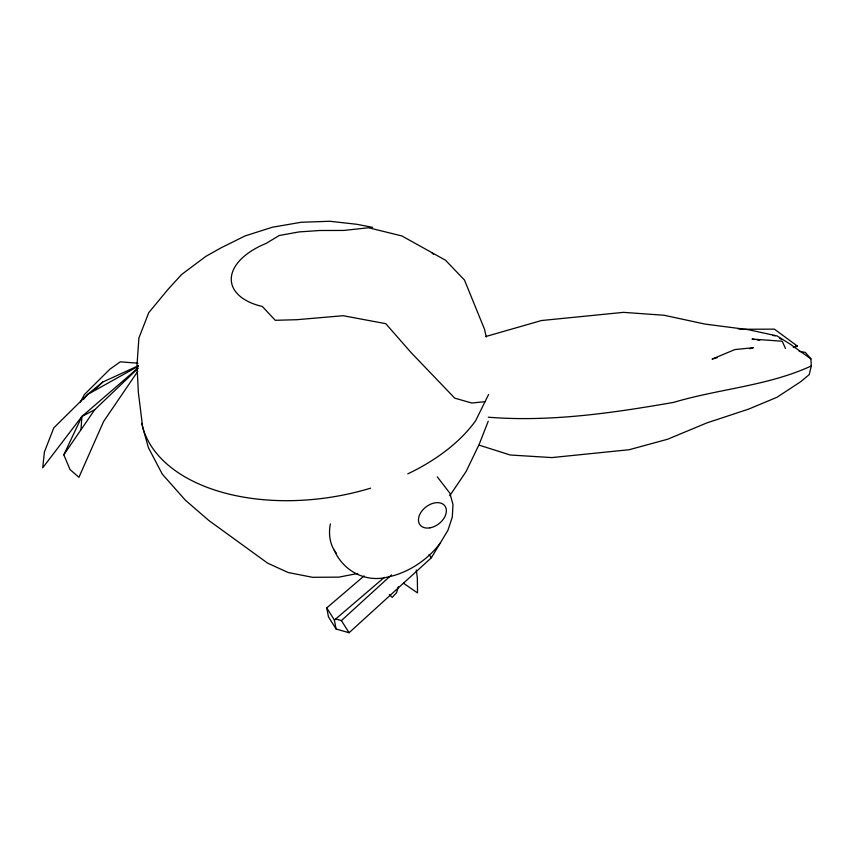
<?xml version="1.0" encoding="UTF-8"?>
<svg xmlns="http://www.w3.org/2000/svg" width="854" height="854" viewBox="0 0 854 854"><rect width="100%" height="100%" fill="white"/><g stroke="black" fill="none" stroke-linecap="round" stroke-linejoin="round"><path stroke-width="1.28" d="M80.991 429.743L81.899 416.464L137.43 368.469M799.163 351.378L805.322 352.382L810.926 358.861L811.3 365.96L809.24 374.607L800.7 381.706L776.959 397.291L748.67 409.098L706.749 422.954L667.636 439.234L629.152 449.727L551.865 457.584L510.169 455.001L479.233 445.169M398.338 586.751L396.608 592.665L392.199 597.373L389.36 594.608M488.232 421.268L479.03 444.688L466.07 471.579L449.77 495.694M137.836 371.234L103.612 421.46L78.92 477.322L70.007 469.529L63.815 454.819L81.899 416.464L94.709 409.728L138.305 368.117M488.595 394.484L475.614 420.776A177.749 106.942 -9.5 0 1 407.764 473.863M80.223 402.437L84.418 394.516L109.899 369.174L120.286 361.818L137.985 363.196M364.124 575.916L326.751 607.899L328.459 616.823L336.081 629.024L349.083 632.739L431.398 557.747L447.902 530.345L452.3 517.14L452.994 504.458L449.844 493.142L437.301 476.874M63.815 454.819L94.709 409.728M81.899 416.464L42.7 467.821L44.429 451.862L53.823 427.843L87.556 394.484L102.715 382.069L138.305 365.768M83.286 399.597L87.556 394.484L138.423 366.163M95.136 389.317L102.715 382.069M335.515 618.883L341.397 620.602L391.474 574.923M336.081 629.024L334.405 620.089L384.396 577.325M793.281 347.439L797.358 346.073L793.996 347.482M811.3 365.96C767.821 385.976 719.132 388.773 673.635 402.383C612.66 412.994 550.222 422.186 488.264 417.211M485.958 336.476L541.5 320.528L623.484 312.361L664.07 315.254L705.073 324.093L748.264 329.676L777.033 335.921L790.366 344.258L810.926 358.861M717.093 357.698L712.076 359.075L734.91 349.564L753.42 347.706L749.663 348.731M357.751 573.461L338.931 577.133L312.532 577.304L288.172 572.511L267.708 563.202L208.856 520.513L185.286 500.113L162.324 474.173L148.425 447.699L142.65 427.053L138.327 392.103L137.003 365.042L138.892 338.024L148.745 312.671L168.387 288.951L181.699 274.433L205.921 256.328L220.983 247.863L245.098 235.917L272.341 227.249L301.12 222.275L329.815 221.261L356.801 224.292L372.6 227.345M485.04 401.668L471.814 403.024L454.744 398.145L411.116 352.617L385.773 323.677L343.159 315.713L296.605 319.716L275.244 320.293L262.327 306.469A66.569 35.879 -9 0 1 266.128 243.422L279.247 235.501L299.007 231.925L319.62 230.505L343.639 230.441L368.597 227.762L401.924 235.96L445.5 260.224L464.459 280.016L484.517 329.26L486.246 337.02M744.539 329.26L774.375 329.142L796.878 345.721L795.811 345.689L797.358 346.073M738.048 328.833L743.247 329.26M772.71 335.494L775.293 335.771M754.552 339.465L751.99 339.07L782.189 341.216L785.509 348.475M757.114 339.86L759.676 340.255M779.563 338.259L781.698 339.497M403.43 583.175L417.531 592.943L417.339 577.816L416.282 569.97M431.782 252.592L433.554 254.417M429.082 554.62L431.398 557.747M334.245 550.211C343.287 570.995 365.619 582.898 387.833 577.016A64.125 43.864 -36.3 0 0 440.13 543.251M341.397 620.602L349.083 632.739M326.751 607.899L334.405 620.089M370.615 488.168A177.749 106.942 -9.5 0 1 141.732 423.296M336.433 553.36A63.484 43.885 -36.3 0 1 330.359 523.897M429.978 527.836A15.628 10.6 -37.7 0 0 445.553 507.02A15.628 10.6 -37.7 0 0 421.737 511.215A15.628 10.6 -37.7 0 0 429.978 527.836"/></g></svg>
